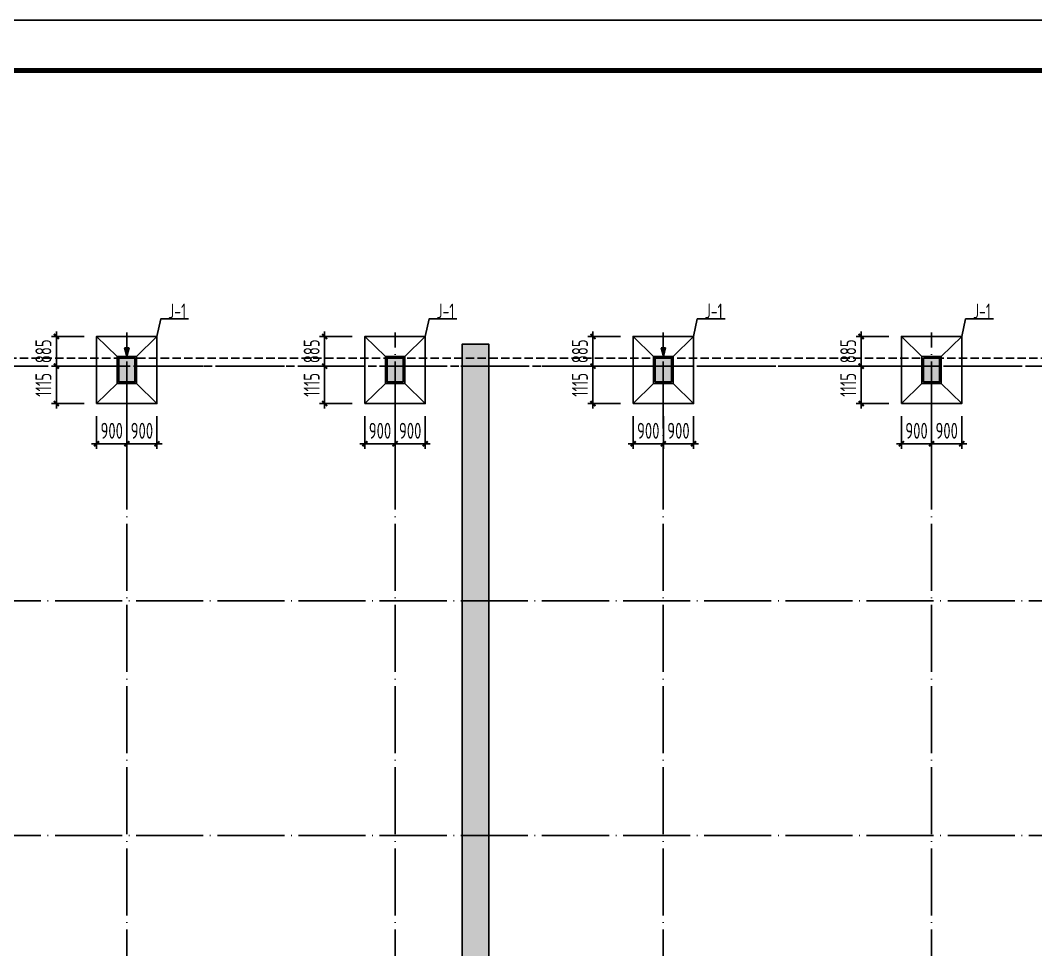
# Model space of a CAD drawing. Extents: x 492302 to 683319, y -252071 to 755100.
# Drawn here: x 545393 to 575673, y 622697 to 650409 of the extents above; entities that cross this region are included whole.
import ezdxf
from ezdxf.enums import TextEntityAlignment as Align

# ---------------------------------------------------------------- set-up
doc = ezdxf.new("R2010")
doc.units = 0
doc.header["$LTSCALE"] = 1000
doc.header["$MEASUREMENT"] = 0
for name, pattern in [('94', [0]), ('DASH', [0.35, 0.25, -0.1]), ('DOTE', [2.42, 2, -0.2, 0.02, -0.2])]:
    doc.linetypes.add(name, pattern=pattern)
doc.layers.get('Defpoints').update_dxf_attribs({"color": 250})
for name, color, linetype in [('1', 7, 'Continuous'), ('3', 3, 'Continuous'), ('3T_WOOD', 21, 'Continuous'), ('COLU', 253, 'Continuous'), ('COLU_DIM', 3, 'Continuous'), ('COLU_HATCH', 251, 'Continuous'), ('dim', 7, 'Continuous'), ('DOTE', 14, 'DOTE'), ('LATRINE', 6, 'Continuous'), ('PUB_TITLE', 171, 'Continuous'), ('S_SURFACE', 6, 'Continuous'), ('TK', 4, 'Continuous'), ('搅拌桩', 136, 'Continuous')]:
    doc.layers.add(name, color=color, linetype=linetype)
doc.styles.add('TSSD_Dimension', font='Tssdeng.shx', dxfattribs={"width": 0.7, "bigfont": 'hztxt.shx'})
doc.styles.add('TSSD_REIN', font='tssdeng.shx', dxfattribs={"width": 0.7, "bigfont": 'tssdchn.shx'})
doc.dimstyles.new('TSSD_150_150', dxfattribs={"dimtxt": 475, "dimasz": 150, "dimexe": 150, "dimexo": 375, "dimgap": 150, "dimtad": 1, "dimdec": 0, "dimzin": 0, "dimdsep": 46, "dimtxsty": 'TSSD_Dimension', "dimblk": 'ARCHTICK', "dimcen": 0, "dimdle": 150, "dimclrt": 7, "dimadec": 0, "dimazin": 0, "dimtfac": 1, "dimtdec": 0, "dimtix": 1, "dimtmove": 2, "dimatfit": 3, "dimfxl": 0, "dimtolj": 1, "dimtzin": 0, "dimarcsym": 0})

# ---------------------------------------------------------------- blocks, each defined once
blk = doc.blocks.new('_ArchTick')
at = {"color": 0, "linetype": 'ByBlock', "const_width": 0.4}
blk.add_lwpolyline([(-0.5, -0.5), (0.5, 0.5)], dxfattribs=at)
blk = doc.blocks.new('*D689')
at = {"layer": 'COLU_DIM', "color": 0, "lineweight": -2}
for p, q in [((548569, 638607), (548569, 637632)), ((549469, 638607), (549469, 637632)), ((548569, 637782), (548419, 637782)), ((549469, 637782), (548569, 637782)), ((549469, 637782), (549619, 637782))]:
    blk.add_line(p, q, dxfattribs=at)
at = {"layer": 'Defpoints', "color": 0}
for p in [(548569, 638982), (549469, 638982), (548569, 637782)]:
    blk.add_point(p, dxfattribs=at)
at = {"layer": 'COLU_DIM', "color": 0, "lineweight": -2, "xscale": 150, "yscale": 150, "zscale": 150}
blk.add_blockref('_ArchTick', (548569, 637782), dxfattribs=at)
at = {"layer": 'COLU_DIM', "color": 0, "lineweight": -2, "xscale": 150, "yscale": 150, "zscale": 150, "rotation": 180}
blk.add_blockref('_ArchTick', (549469, 637782), dxfattribs=at)
at = {"layer": 'COLU_DIM', "color": 7, "insert": (549019, 638170), "char_height": 475, "attachment_point": 5, "style": 'TSSD_Dimension'}
blk.add_mtext('\\A1;900', dxfattribs=at)
blk = doc.blocks.new('*D690')
at = {"layer": 'COLU_DIM', "color": 0, "lineweight": -2}
for p, q in [((547669, 638607), (547669, 637632)), ((548569, 638607), (548569, 637632)), ((547669, 637782), (547519, 637782)), ((548569, 637782), (547669, 637782)), ((548569, 637782), (548719, 637782))]:
    blk.add_line(p, q, dxfattribs=at)
at = {"layer": 'Defpoints', "color": 0}
for p in [(547669, 638982), (548569, 638982), (547669, 637782)]:
    blk.add_point(p, dxfattribs=at)
at = {"layer": 'COLU_DIM', "color": 0, "lineweight": -2, "xscale": 150, "yscale": 150, "zscale": 150}
blk.add_blockref('_ArchTick', (547669, 637782), dxfattribs=at)
at = {"layer": 'COLU_DIM', "color": 0, "lineweight": -2, "xscale": 150, "yscale": 150, "zscale": 150, "rotation": 180}
blk.add_blockref('_ArchTick', (548569, 637782), dxfattribs=at)
at = {"layer": 'COLU_DIM', "color": 7, "insert": (548119, 638170), "char_height": 475, "attachment_point": 5, "style": 'TSSD_Dimension'}
blk.add_mtext('\\A1;900', dxfattribs=at)
blk = doc.blocks.new('*D691')
at = {"layer": 'COLU_DIM', "color": 0, "lineweight": -2}
for p, q in [((546469, 640097), (546469, 640247)), ((547294, 640097), (546319, 640097)), ((546469, 638982), (546469, 640097)), ((547294, 638982), (546319, 638982)), ((546469, 638982), (546469, 638832))]:
    blk.add_line(p, q, dxfattribs=at)
at = {"layer": 'Defpoints', "color": 0}
for p in [(546469, 640097), (547669, 640097), (547669, 638982)]:
    blk.add_point(p, dxfattribs=at)
at = {"layer": 'COLU_DIM', "color": 0, "lineweight": -2, "xscale": 150, "yscale": 150, "zscale": 150}
for p, rotation in [((546469, 640097), 270), ((546469, 638982), 90)]:
    blk.add_blockref('_ArchTick', p, dxfattribs=dict(at, rotation=rotation))
at = {"layer": 'COLU_DIM', "color": 7, "insert": (546081, 639540), "char_height": 475, "attachment_point": 5, "rotation": 90, "style": 'TSSD_Dimension'}
blk.add_mtext('\\A1;1115', dxfattribs=at)
blk = doc.blocks.new('*D692')
at = {"layer": 'COLU_DIM', "color": 0, "lineweight": -2}
for p, q in [((546469, 640982), (546469, 641132)), ((547294, 640982), (546319, 640982)), ((546469, 640097), (546469, 640982)), ((547294, 640097), (546319, 640097)), ((546469, 640097), (546469, 639947))]:
    blk.add_line(p, q, dxfattribs=at)
at = {"layer": 'Defpoints', "color": 0}
for p in [(546469, 640982), (547669, 640982), (547669, 640097)]:
    blk.add_point(p, dxfattribs=at)
at = {"layer": 'COLU_DIM', "color": 0, "lineweight": -2, "xscale": 150, "yscale": 150, "zscale": 150}
for p, rotation in [((546469, 640982), 270), ((546469, 640097), 90)]:
    blk.add_blockref('_ArchTick', p, dxfattribs=dict(at, rotation=rotation))
at = {"layer": 'COLU_DIM', "color": 7, "insert": (546081, 640540), "char_height": 475, "attachment_point": 5, "rotation": 90, "style": 'TSSD_Dimension'}
blk.add_mtext('\\A1;885', dxfattribs=at)
blk = doc.blocks.new('*D697')
at = {"layer": 'COLU_DIM', "color": 0, "lineweight": -2}
for p, q in [((556569, 638607), (556569, 637632)), ((557469, 638607), (557469, 637632)), ((556569, 637782), (556419, 637782)), ((557469, 637782), (556569, 637782)), ((557469, 637782), (557619, 637782))]:
    blk.add_line(p, q, dxfattribs=at)
at = {"layer": 'Defpoints', "color": 0}
for p in [(556569, 638982), (557469, 638982), (556569, 637782)]:
    blk.add_point(p, dxfattribs=at)
at = {"layer": 'COLU_DIM', "color": 0, "lineweight": -2, "xscale": 150, "yscale": 150, "zscale": 150}
blk.add_blockref('_ArchTick', (556569, 637782), dxfattribs=at)
at = {"layer": 'COLU_DIM', "color": 0, "lineweight": -2, "xscale": 150, "yscale": 150, "zscale": 150, "rotation": 180}
blk.add_blockref('_ArchTick', (557469, 637782), dxfattribs=at)
at = {"layer": 'COLU_DIM', "color": 7, "insert": (557019, 638170), "char_height": 475, "attachment_point": 5, "style": 'TSSD_Dimension'}
blk.add_mtext('\\A1;900', dxfattribs=at)
blk = doc.blocks.new('*D698')
at = {"layer": 'COLU_DIM', "color": 0, "lineweight": -2}
for p, q in [((555669, 638607), (555669, 637632)), ((556569, 638607), (556569, 637632)), ((555669, 637782), (555519, 637782)), ((556569, 637782), (555669, 637782)), ((556569, 637782), (556719, 637782))]:
    blk.add_line(p, q, dxfattribs=at)
at = {"layer": 'Defpoints', "color": 0}
for p in [(555669, 638982), (556569, 638982), (555669, 637782)]:
    blk.add_point(p, dxfattribs=at)
at = {"layer": 'COLU_DIM', "color": 0, "lineweight": -2, "xscale": 150, "yscale": 150, "zscale": 150}
blk.add_blockref('_ArchTick', (555669, 637782), dxfattribs=at)
at = {"layer": 'COLU_DIM', "color": 0, "lineweight": -2, "xscale": 150, "yscale": 150, "zscale": 150, "rotation": 180}
blk.add_blockref('_ArchTick', (556569, 637782), dxfattribs=at)
at = {"layer": 'COLU_DIM', "color": 7, "insert": (556119, 638170), "char_height": 475, "attachment_point": 5, "style": 'TSSD_Dimension'}
blk.add_mtext('\\A1;900', dxfattribs=at)
blk = doc.blocks.new('*D699')
at = {"layer": 'COLU_DIM', "color": 0, "lineweight": -2}
for p, q in [((554469, 640097), (554469, 640247)), ((555294, 640097), (554319, 640097)), ((554469, 638982), (554469, 640097)), ((555294, 638982), (554319, 638982)), ((554469, 638982), (554469, 638832))]:
    blk.add_line(p, q, dxfattribs=at)
at = {"layer": 'Defpoints', "color": 0}
for p in [(554469, 640097), (555669, 640097), (555669, 638982)]:
    blk.add_point(p, dxfattribs=at)
at = {"layer": 'COLU_DIM', "color": 0, "lineweight": -2, "xscale": 150, "yscale": 150, "zscale": 150}
for p, rotation in [((554469, 640097), 270), ((554469, 638982), 90)]:
    blk.add_blockref('_ArchTick', p, dxfattribs=dict(at, rotation=rotation))
at = {"layer": 'COLU_DIM', "color": 7, "insert": (554081, 639540), "char_height": 475, "attachment_point": 5, "rotation": 90, "style": 'TSSD_Dimension'}
blk.add_mtext('\\A1;1115', dxfattribs=at)
blk = doc.blocks.new('*D700')
at = {"layer": 'COLU_DIM', "color": 0, "lineweight": -2}
for p, q in [((554469, 640982), (554469, 641132)), ((555294, 640982), (554319, 640982)), ((554469, 640097), (554469, 640982)), ((555294, 640097), (554319, 640097)), ((554469, 640097), (554469, 639947))]:
    blk.add_line(p, q, dxfattribs=at)
at = {"layer": 'Defpoints', "color": 0}
for p in [(554469, 640982), (555669, 640982), (555669, 640097)]:
    blk.add_point(p, dxfattribs=at)
at = {"layer": 'COLU_DIM', "color": 0, "lineweight": -2, "xscale": 150, "yscale": 150, "zscale": 150}
for p, rotation in [((554469, 640982), 270), ((554469, 640097), 90)]:
    blk.add_blockref('_ArchTick', p, dxfattribs=dict(at, rotation=rotation))
at = {"layer": 'COLU_DIM', "color": 7, "insert": (554081, 640540), "char_height": 475, "attachment_point": 5, "rotation": 90, "style": 'TSSD_Dimension'}
blk.add_mtext('\\A1;885', dxfattribs=at)
blk = doc.blocks.new('*D667')
at = {"layer": 'COLU_DIM', "color": 0, "lineweight": -2}
for p, q in [((564569, 638607), (564569, 637632)), ((565469, 638607), (565469, 637632)), ((564569, 637782), (564419, 637782)), ((565469, 637782), (564569, 637782)), ((565469, 637782), (565619, 637782))]:
    blk.add_line(p, q, dxfattribs=at)
at = {"layer": 'Defpoints', "color": 0}
for p in [(564569, 638982), (565469, 638982), (564569, 637782)]:
    blk.add_point(p, dxfattribs=at)
at = {"layer": 'COLU_DIM', "color": 0, "lineweight": -2, "xscale": 150, "yscale": 150, "zscale": 150}
blk.add_blockref('_ArchTick', (564569, 637782), dxfattribs=at)
at = {"layer": 'COLU_DIM', "color": 0, "lineweight": -2, "xscale": 150, "yscale": 150, "zscale": 150, "rotation": 180}
blk.add_blockref('_ArchTick', (565469, 637782), dxfattribs=at)
at = {"layer": 'COLU_DIM', "color": 7, "insert": (565019, 638170), "char_height": 475, "attachment_point": 5, "style": 'TSSD_Dimension'}
blk.add_mtext('\\A1;900', dxfattribs=at)
blk = doc.blocks.new('*D668')
at = {"layer": 'COLU_DIM', "color": 0, "lineweight": -2}
for p, q in [((563669, 638607), (563669, 637632)), ((564569, 638607), (564569, 637632)), ((563669, 637782), (563519, 637782)), ((564569, 637782), (563669, 637782)), ((564569, 637782), (564719, 637782))]:
    blk.add_line(p, q, dxfattribs=at)
at = {"layer": 'Defpoints', "color": 0}
for p in [(563669, 638982), (564569, 638982), (563669, 637782)]:
    blk.add_point(p, dxfattribs=at)
at = {"layer": 'COLU_DIM', "color": 0, "lineweight": -2, "xscale": 150, "yscale": 150, "zscale": 150}
blk.add_blockref('_ArchTick', (563669, 637782), dxfattribs=at)
at = {"layer": 'COLU_DIM', "color": 0, "lineweight": -2, "xscale": 150, "yscale": 150, "zscale": 150, "rotation": 180}
blk.add_blockref('_ArchTick', (564569, 637782), dxfattribs=at)
at = {"layer": 'COLU_DIM', "color": 7, "insert": (564119, 638170), "char_height": 475, "attachment_point": 5, "style": 'TSSD_Dimension'}
blk.add_mtext('\\A1;900', dxfattribs=at)
blk = doc.blocks.new('*D669')
at = {"layer": 'COLU_DIM', "color": 0, "lineweight": -2}
for p, q in [((562469, 640097), (562469, 640247)), ((563294, 640097), (562319, 640097)), ((562469, 638982), (562469, 640097)), ((563294, 638982), (562319, 638982)), ((562469, 638982), (562469, 638832))]:
    blk.add_line(p, q, dxfattribs=at)
at = {"layer": 'Defpoints', "color": 0}
for p in [(562469, 640097), (563669, 640097), (563669, 638982)]:
    blk.add_point(p, dxfattribs=at)
at = {"layer": 'COLU_DIM', "color": 0, "lineweight": -2, "xscale": 150, "yscale": 150, "zscale": 150}
for p, rotation in [((562469, 640097), 270), ((562469, 638982), 90)]:
    blk.add_blockref('_ArchTick', p, dxfattribs=dict(at, rotation=rotation))
at = {"layer": 'COLU_DIM', "color": 7, "insert": (562081, 639540), "char_height": 475, "attachment_point": 5, "rotation": 90, "style": 'TSSD_Dimension'}
blk.add_mtext('\\A1;1115', dxfattribs=at)
blk = doc.blocks.new('*D670')
at = {"layer": 'COLU_DIM', "color": 0, "lineweight": -2}
for p, q in [((562469, 640982), (562469, 641132)), ((563294, 640982), (562319, 640982)), ((562469, 640097), (562469, 640982)), ((563294, 640097), (562319, 640097)), ((562469, 640097), (562469, 639947))]:
    blk.add_line(p, q, dxfattribs=at)
at = {"layer": 'Defpoints', "color": 0}
for p in [(562469, 640982), (563669, 640982), (563669, 640097)]:
    blk.add_point(p, dxfattribs=at)
at = {"layer": 'COLU_DIM', "color": 0, "lineweight": -2, "xscale": 150, "yscale": 150, "zscale": 150}
for p, rotation in [((562469, 640982), 270), ((562469, 640097), 90)]:
    blk.add_blockref('_ArchTick', p, dxfattribs=dict(at, rotation=rotation))
at = {"layer": 'COLU_DIM', "color": 7, "insert": (562081, 640540), "char_height": 475, "attachment_point": 5, "rotation": 90, "style": 'TSSD_Dimension'}
blk.add_mtext('\\A1;885', dxfattribs=at)
blk = doc.blocks.new('*D675')
at = {"layer": 'COLU_DIM', "color": 0, "lineweight": -2}
for p, q in [((572569, 638607), (572569, 637632)), ((573469, 638607), (573469, 637632)), ((572569, 637782), (572419, 637782)), ((573469, 637782), (572569, 637782)), ((573469, 637782), (573619, 637782))]:
    blk.add_line(p, q, dxfattribs=at)
at = {"layer": 'Defpoints', "color": 0}
for p in [(572569, 638982), (573469, 638982), (572569, 637782)]:
    blk.add_point(p, dxfattribs=at)
at = {"layer": 'COLU_DIM', "color": 0, "lineweight": -2, "xscale": 150, "yscale": 150, "zscale": 150}
blk.add_blockref('_ArchTick', (572569, 637782), dxfattribs=at)
at = {"layer": 'COLU_DIM', "color": 0, "lineweight": -2, "xscale": 150, "yscale": 150, "zscale": 150, "rotation": 180}
blk.add_blockref('_ArchTick', (573469, 637782), dxfattribs=at)
at = {"layer": 'COLU_DIM', "color": 7, "insert": (573019, 638170), "char_height": 475, "attachment_point": 5, "style": 'TSSD_Dimension'}
blk.add_mtext('\\A1;900', dxfattribs=at)
blk = doc.blocks.new('*D676')
at = {"layer": 'COLU_DIM', "color": 0, "lineweight": -2}
for p, q in [((571669, 638607), (571669, 637632)), ((572569, 638607), (572569, 637632)), ((571669, 637782), (571519, 637782)), ((572569, 637782), (571669, 637782)), ((572569, 637782), (572719, 637782))]:
    blk.add_line(p, q, dxfattribs=at)
at = {"layer": 'Defpoints', "color": 0}
for p in [(571669, 638982), (572569, 638982), (571669, 637782)]:
    blk.add_point(p, dxfattribs=at)
at = {"layer": 'COLU_DIM', "color": 0, "lineweight": -2, "xscale": 150, "yscale": 150, "zscale": 150}
blk.add_blockref('_ArchTick', (571669, 637782), dxfattribs=at)
at = {"layer": 'COLU_DIM', "color": 0, "lineweight": -2, "xscale": 150, "yscale": 150, "zscale": 150, "rotation": 180}
blk.add_blockref('_ArchTick', (572569, 637782), dxfattribs=at)
at = {"layer": 'COLU_DIM', "color": 7, "insert": (572119, 638170), "char_height": 475, "attachment_point": 5, "style": 'TSSD_Dimension'}
blk.add_mtext('\\A1;900', dxfattribs=at)
blk = doc.blocks.new('*D677')
at = {"layer": 'COLU_DIM', "color": 0, "lineweight": -2}
for p, q in [((570469, 640097), (570469, 640247)), ((571294, 640097), (570319, 640097)), ((570469, 638982), (570469, 640097)), ((571294, 638982), (570319, 638982)), ((570469, 638982), (570469, 638832))]:
    blk.add_line(p, q, dxfattribs=at)
at = {"layer": 'Defpoints', "color": 0}
for p in [(570469, 640097), (571669, 640097), (571669, 638982)]:
    blk.add_point(p, dxfattribs=at)
at = {"layer": 'COLU_DIM', "color": 0, "lineweight": -2, "xscale": 150, "yscale": 150, "zscale": 150}
for p, rotation in [((570469, 640097), 270), ((570469, 638982), 90)]:
    blk.add_blockref('_ArchTick', p, dxfattribs=dict(at, rotation=rotation))
at = {"layer": 'COLU_DIM', "color": 7, "insert": (570081, 639540), "char_height": 475, "attachment_point": 5, "rotation": 90, "style": 'TSSD_Dimension'}
blk.add_mtext('\\A1;1115', dxfattribs=at)
blk = doc.blocks.new('*D678')
at = {"layer": 'COLU_DIM', "color": 0, "lineweight": -2}
for p, q in [((570469, 640982), (570469, 641132)), ((571294, 640982), (570319, 640982)), ((570469, 640097), (570469, 640982)), ((571294, 640097), (570319, 640097)), ((570469, 640097), (570469, 639947))]:
    blk.add_line(p, q, dxfattribs=at)
at = {"layer": 'Defpoints', "color": 0}
for p in [(570469, 640982), (571669, 640982), (571669, 640097)]:
    blk.add_point(p, dxfattribs=at)
at = {"layer": 'COLU_DIM', "color": 0, "lineweight": -2, "xscale": 150, "yscale": 150, "zscale": 150}
for p, rotation in [((570469, 640982), 270), ((570469, 640097), 90)]:
    blk.add_blockref('_ArchTick', p, dxfattribs=dict(at, rotation=rotation))
at = {"layer": 'COLU_DIM', "color": 7, "insert": (570081, 640540), "char_height": 475, "attachment_point": 5, "rotation": 90, "style": 'TSSD_Dimension'}
blk.add_mtext('\\A1;885', dxfattribs=at)
blk = doc.blocks.new('A$C177878A3')
at = {"layer": '1', "linetype": '94'}
blk.add_hatch(color=6, dxfattribs=at).paths.add_polyline_path([(112, 433), (0, 0), (224, 0)])
at = {"layer": '1', "color": 6, "linetype": '94'}
for p, q in [((0, 0), (112, 433)), ((224, 0), (112, 433)), ((0, 0), (224, 0))]:
    blk.add_line(p, q, dxfattribs=at)
blk = doc.blocks.new('A$C32175502')
at = {"layer": '1', "linetype": '94'}
blk.add_blockref('A$C177878A3', (0, 0), dxfattribs=at)
blk = doc.blocks.new('A$C3C5B3CE3')
at = {"layer": '1', "linetype": '94', "rotation": 180}
blk.add_blockref('A$C32175502', (224, 433), dxfattribs=at)
blk = doc.blocks.new('A$C43EB326B')
at = {"layer": '搅拌桩'}
blk.add_blockref('A$C3C5B3CE3', (0, 0), dxfattribs=at)
blk = doc.blocks.new('A$C2BB7790D')
at = {"layer": 'dim'}
blk.add_blockref('A$C43EB326B', (0, 0), dxfattribs=at)
blk = doc.blocks.new('GeYuanFrame_20037626', base_point=(20.09, 4.53))
at = {"layer": 'TK'}
blk.add_lwpolyline([(20.09, 4.53), (20.09, 598.53), (861.09, 598.53), (861.09, 4.53)], close=True, dxfattribs=at)
at = {"layer": 'TK', "const_width": 1}
blk.add_lwpolyline([(45.09, 588.53), (851.09, 588.53), (851.09, 14.53), (45.09, 14.53)], close=True, dxfattribs=at)

msp = doc.modelspace()

# ---------------------------------------------------------------- hatches: boundary and pattern name
at = {"layer": 'COLU_HATCH'}
for points in [[(548328.5, 640337.4), (548328.5, 639627.4), (548808.5, 639627.4), (548808.5, 640337.4)], [(556328.5, 640337.4), (556328.5, 639627.4), (556808.5, 639627.4), (556808.5, 640337.4)], [(564328.5, 640337.4), (564328.5, 639627.4), (564808.5, 639627.4), (564808.5, 640337.4)], [(572328.5, 640337.4), (572328.5, 639627.4), (572808.5, 639627.4), (572808.5, 640337.4)]]:
    msp.add_hatch(color=256, dxfattribs=at).paths.add_polyline_path(points)
at = {"layer": 'PUB_TITLE'}
h = msp.add_hatch(dxfattribs=at)
h.set_pattern_fill('混凝土', color=256, scale=150, style=0)
h.set_pattern_definition([(50, (-1599072.3, 367887.8), (1075.89027, -94.1282), [112.5, -1237.5]), (355, (-1599072.3, 367887.8), (-208.127, 1128.2882), [90, -990]), (100.4514, (-1598982.6, 367880), (867.76407, 1034.1593), [95.6103, -1051.71317]), (46.1842, (-1599072.3, 368187.8), (1600.8616, -248.2785), [168.75, -1856.25]), (96.6356, (-1598938.9, 368167.1), (1401.9941, 1461.1768), [143.4154, -1577.5695]), (351.1842, (-1599072.3, 368187.8), (1401.9929, 1461.1779), [135, -1485]), (21, (-1598922.3, 368112.8), (895.36058, -603.92834), [112.5, -1237.5]), (326, (-1598922.3, 368112.8), (364.973, 1087.72507), [90, -990]), (71.4514, (-1598847.7, 368062.5), (1260.33394, 483.79575), [95.6103, -1051.71317]), (37.5, (-1599072.3, 367887.8), (18.23978, 499.34078), [0, -978, 0, -1005, 0, -993.75]), (7.5, (-1599072.3, 367887.8), (394.6043, 591.61757), [0, -573, 0, -955.5, 0, -378.75]), (327.5, (-1599406.8, 367887.8), (800.733654, -33.83231), [0, -375, 0, -1170, 0, -1552.5]), (317.5, (-1599556.8, 367887.8), (874.77925, 150.15747), [0, -487.5, 0, -777, 0, -1102.5])])
h.paths.add_polyline_path([(559368.5, 597477.5), (558568.5, 597477.5), (558568.5, 640750.6), (559368.5, 640750.6)])

# ---------------------------------------------------------------- linework, layer by layer
at = {"layer": '3T_WOOD'}
for p, q in [((548278.5, 640387.4), (547668.5, 640982.4)), ((548858.5, 640387.4), (549468.5, 640982.4)), ((556278.5, 640387.4), (555668.5, 640982.4)), ((556858.5, 640387.4), (557468.5, 640982.4)), ((564278.5, 640387.4), (563668.5, 640982.4)), ((564858.5, 640387.4), (565468.5, 640982.4)), ((572278.5, 640387.4), (571668.5, 640982.4)), ((572858.5, 640387.4), (573468.5, 640982.4)), ((548278.5, 639577.4), (547668.5, 638982.4)), ((548858.5, 639577.4), (549468.5, 638982.4)), ((556278.5, 639577.4), (555668.5, 638982.4)), ((556858.5, 639577.4), (557468.5, 638982.4)), ((564278.5, 639577.4), (563668.5, 638982.4)), ((564858.5, 639577.4), (565468.5, 638982.4)), ((572278.5, 639577.4), (571668.5, 638982.4)), ((572858.5, 639577.4), (573468.5, 638982.4))]:
    msp.add_line(p, q, dxfattribs=at)
for points in [[(550411.2, 641502.8), (549581.7, 641502.8), (549468.5, 640982.4)], [(558411.2, 641502.8), (557581.7, 641502.8), (557468.5, 640982.4)], [(566411.2, 641502.8), (565581.7, 641502.8), (565468.5, 640982.4)], [(574411.2, 641502.8), (573581.7, 641502.8), (573468.5, 640982.4)]]:
    msp.add_lwpolyline(points, dxfattribs=at)
at = {"layer": 'COLU'}
for points in [[(547668.5, 638982.4), (547668.5, 640982.4), (549468.5, 640982.4), (549468.5, 638982.4)], [(555668.5, 638982.4), (555668.5, 640982.4), (557468.5, 640982.4), (557468.5, 638982.4)], [(563668.5, 638982.4), (563668.5, 640982.4), (565468.5, 640982.4), (565468.5, 638982.4)], [(571668.5, 638982.4), (571668.5, 640982.4), (573468.5, 640982.4), (573468.5, 638982.4)], [(548278.5, 640387.4), (548278.5, 639577.4), (548858.5, 639577.4), (548858.5, 640387.4)], [(548328.5, 640337.4), (548328.5, 639627.4), (548808.5, 639627.4), (548808.5, 640337.4)], [(556278.5, 640387.4), (556278.5, 639577.4), (556858.5, 639577.4), (556858.5, 640387.4)], [(556328.5, 640337.4), (556328.5, 639627.4), (556808.5, 639627.4), (556808.5, 640337.4)], [(564278.5, 640387.4), (564278.5, 639577.4), (564858.5, 639577.4), (564858.5, 640387.4)], [(564328.5, 640337.4), (564328.5, 639627.4), (564808.5, 639627.4), (564808.5, 640337.4)], [(572278.5, 640387.4), (572278.5, 639577.4), (572858.5, 639577.4), (572858.5, 640387.4)], [(572328.5, 640337.4), (572328.5, 639627.4), (572808.5, 639627.4), (572808.5, 640337.4)]]:
    msp.add_lwpolyline(points, close=True, dxfattribs=at)
at = {"layer": 'DOTE'}
for p, q in [((548568.5, 597097.4), (548568.5, 641097.4)), ((556568.5, 597097.4), (556568.5, 641097.4)), ((564568.5, 597097.4), (564568.5, 641097.4)), ((572568.5, 597097.4), (572568.5, 641097.4)), ((589568.5, 640097.4), (515568.5, 640097.4)), ((589568.5, 633097.4), (515568.5, 633097.4)), ((589568.5, 626097.4), (515568.5, 626097.4))]:
    msp.add_line(p, q, dxfattribs=at)
at = {"layer": 'LATRINE'}
msp.add_lwpolyline([(559368.5, 597477.5), (558568.5, 597477.5), (558568.5, 640750.6), (559368.5, 640750.6)], close=True, dxfattribs=at)
at = {"layer": 'S_SURFACE', "linetype": 'DASH'}
for points in [[(516328.5, 640337.4), (588808.5, 640337.4), (588808.5, 597857.4), (516328.5, 597857.4)], [(516568.5, 640097.4), (588568.5, 640097.4), (588568.5, 598097.4), (516568.5, 598097.4)]]:
    msp.add_lwpolyline(points, close=True, dxfattribs=at)

# ---------------------------------------------------------------- block references
at = {"layer": '3', "xscale": 0.599999999627471, "yscale": 0.6000000014901161, "zscale": 0.6}
for p in [(548501.5, 640387.4), (564501.5, 640387.4)]:
    msp.add_blockref('A$C2BB7790D', p, dxfattribs=at)
at = {"layer": '3T_WOOD', "xscale": 150, "yscale": 150, "zscale": 150}
msp.add_blockref('GeYuanFrame_20037626', (503924.3, 561309), dxfattribs=at)

# ---------------------------------------------------------------- texts
at = {"layer": '3T_WOOD', "style": 'TSSD_REIN', "width": 0.7}
for p in [(550337.3, 641515.2), (558337.3, 641515.2), (566337.3, 641515.2), (574337.3, 641515.2)]:
    msp.add_text('J-1', height=450, dxfattribs=at).set_placement(p, align=Align.RIGHT)

# ---------------------------------------------------------------- dimensions: what is measured, and where the dimension line sits
at = {"layer": 'COLU_DIM'}
for base, p1, p2, angle, picture, middle in [((546468.5, 640982.4), (547668.5, 640097.4), (547668.5, 640982.4), 90, '*D692', (546081, 640539.9)), ((554468.5, 640982.4), (555668.5, 640097.4), (555668.5, 640982.4), 90, '*D700', (554081, 640539.9)), ((562468.5, 640982.4), (563668.5, 640097.4), (563668.5, 640982.4), 90, '*D670', (562081, 640539.9)), ((570468.5, 640982.4), (571668.5, 640097.4), (571668.5, 640982.4), 90, '*D678', (570081, 640539.9)), ((546468.5, 640097.4), (547668.5, 638982.4), (547668.5, 640097.4), 90, '*D691', (546081, 639539.9)), ((554468.5, 640097.4), (555668.5, 638982.4), (555668.5, 640097.4), 90, '*D699', (554081, 639539.9)), ((562468.5, 640097.4), (563668.5, 638982.4), (563668.5, 640097.4), 90, '*D669', (562081, 639539.9)), ((570468.5, 640097.4), (571668.5, 638982.4), (571668.5, 640097.4), 90, '*D677', (570081, 639539.9)), ((547668.5, 637782.4), (548568.5, 638982.4), (547668.5, 638982.4), 180, '*D690', (548118.5, 638169.9)), ((548568.5, 637782.4), (549468.5, 638982.4), (548568.5, 638982.4), 180, '*D689', (549018.5, 638169.9)), ((555668.5, 637782.4), (556568.5, 638982.4), (555668.5, 638982.4), 180, '*D698', (556118.5, 638169.9)), ((556568.5, 637782.4), (557468.5, 638982.4), (556568.5, 638982.4), 180, '*D697', (557018.5, 638169.9)), ((563668.5, 637782.4), (564568.5, 638982.4), (563668.5, 638982.4), 180, '*D668', (564118.5, 638169.9)), ((564568.5, 637782.4), (565468.5, 638982.4), (564568.5, 638982.4), 180, '*D667', (565018.5, 638169.9)), ((571668.5, 637782.4), (572568.5, 638982.4), (571668.5, 638982.4), 180, '*D676', (572118.5, 638169.9)), ((572568.5, 637782.4), (573468.5, 638982.4), (572568.5, 638982.4), 180, '*D675', (573018.5, 638169.9))]:
    dim = msp.add_linear_dim(base=base, p1=p1, p2=p2, angle=angle, dimstyle='TSSD_150_150', dxfattribs=at)
    dim.commit()
    dim.dimension.update_dxf_attribs({"geometry": picture, "text_midpoint": middle})

doc.saveas('drawing.dxf')
